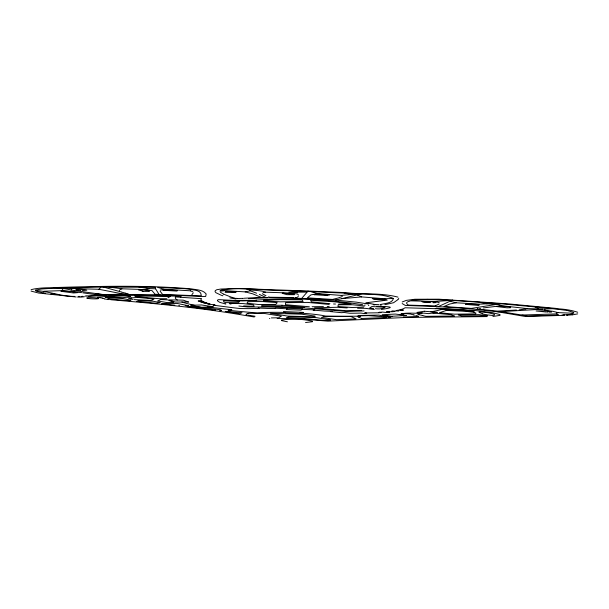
<?xml version="1.0" encoding="UTF-8"?>
<svg xmlns="http://www.w3.org/2000/svg" width="609" height="609" viewBox="0 0 609 609"><rect width="100%" height="100%" fill="white"/><g stroke="black" fill="none" stroke-linecap="round" stroke-linejoin="round"><path stroke-width="0.91" d="M248.419 298.676L267.496 297.748L290.051 297.87L335.407 300.062L341.611 298.684L361.617 296.903L384.134 298.722L393.406 298.509C392.363 302.871 386.723 303.244 380.427 304.492M577.697 312.25C567.238 308.816 555.751 308.192 544.91 309.09L544.789 310.316L553.079 311.344L557.874 312.607L573.807 313.277M190.442 290.813L190.625 289.435L185.189 288.696L157.761 287.395L163.981 289.245L190.442 290.813L192.847 291.818M119.41 290.47L119.44 291.467L121.115 291.962M558.377 315.005L556.786 313.871L556.984 312.699L557.874 312.607M191.797 294.908L193.274 292.8M398.781 298.448L398.119 299.4M217.474 300.328L218.068 299.704L219.773 299.666L242.321 300.937L256.64 300.366L233.354 300.366M201.274 295.418C201.099 290.059 194.507 290.326 190.625 289.435M180.622 297.276L181.117 296.279L138.738 295.228L111.706 295.791L97.371 297.253L102.754 298.22M298.372 296.065L297.588 297.169M130.57 294.558C119.136 293.233 107.496 295.921 96.085 293.568L106.537 295.198L130.57 294.558L159.977 294.748L203.756 296.492L205.69 296.431L206.124 294.246M573.807 312.47L567.626 310.59L554.023 308.694L500.613 303.731L479.702 302.368L487.124 303.792L497.979 304.591L501.489 305.718L527.15 308.58L544.91 309.09M31.105 289.717C38.687 287.357 59.4 286.71 71.124 290.051L72.075 288.537L98.932 289.275L124.069 294.2M397.997 297.139C380.214 292.389 361.122 294.733 342.996 292.51L308.078 291.018L301.927 298.128M277.217 302.612L275.808 304.393L258.619 304.508L247.041 303.168L247.696 301.767L253.161 301.554L263.149 301.584L275.702 302.498M397.898 299.658L393.566 302.726L384.858 304.698M98.932 289.275L101.025 287.067L155.356 287.288L155.554 288.765L159.025 294.413L159.977 294.748M167.886 297.809L170.261 296.423M406.949 302.308C405.723 303.282 408.038 305.459 409.499 305.147L435.176 305.931M402.191 301.973L406.409 300.359L414.805 299.255L438.96 299.194L509.208 303.952L556.055 308.398M402.176 303.564L405.343 305.421L438.335 306.609L452.685 300.001M119.859 289.732L121.922 288.795L144.561 289.572L152.067 290.683L155.029 294.238L159.025 294.413M342.349 296.537L338.368 297.923M439.005 304.051L435.252 305.885M312.493 321.712L305.52 322.526M281.381 320.113C291.574 318.515 302.498 318.91 312.546 321.255M160.319 290.112L163.981 289.245M500.05 315.378L492.925 316.452M246.006 314.32L247.909 313.391M407.52 301.881L410.573 300.838L435.29 301.47L451.467 300.359L479.785 302.239M435.29 308.687L436.349 308.078L475.522 310.567L492.019 312.569L500.058 314.594M152.897 299.75L154.016 298.973L137.634 297.42L131.651 297.892M223.381 300.8L239.779 301.478L238.096 302.681L225.429 302.604L223.465 301.729M341.611 298.684L362.72 293.561M221.166 290.09C243.044 286.557 265.676 291.087 287.646 290.584L361.67 293.903C372.145 294.687 383.533 293.98 393.376 298.486M35.817 290.036L41.328 289.016L53.006 288.232L101.025 287.067M577.697 313.871L572.475 314.83M384.523 307.811L382.262 308.405M494.584 315.059L492.559 315.47L486.302 314.762M152.532 299.917L150.431 300.412L134.285 299.605M363.642 307.134L352.063 307.499L337.949 306.525L338.246 304.858L341.025 304.751L352.702 304.774L364.646 306M417.949 313.818L420.91 313.148M442.355 309.106L446.351 309.806L474.221 311.123C463.479 310.034 452.464 308.923 441.769 309.319A152.319 15.126 2.1 0 1 430.913 311.793M248.122 313.315L264.466 313.46L281.388 316.178L278.732 317.769L271.386 317.921M315.142 316.809L287.836 316.109L270.251 313.277L301.622 314.191L315.059 316.101M337.698 298.121L332.544 299.422L307.347 297.854L310.91 294.901L317.525 293.599L341.306 295.418L351.796 294.421L358.084 294.611M572.612 314.016L568.578 314.571M166.691 298.73L159.215 298.722L137.809 296.796L134.802 296.043L170.353 296.317M411.6 300.359L427.305 299.392L451.467 300.359M263.073 292.586L265.653 292.191L288.811 292.975L297.436 293.98L298.387 294.939M235.782 292.541L225.124 292.328L225.536 291.315L235.219 291.795A5.397 0.533 2.1 0 1 236.125 291.977M525.247 308.991L527.15 308.58M525.186 309.007L519.218 309.844M130.516 296.834L128.088 297.139M220.207 290.386L245.145 291.886L252.644 293.804L260.911 297.238M245.145 291.886L250.23 290.79L256.633 293.195M381.759 308.512L380.252 308.832M315.995 294.444L317.632 294.185A4.438 0.442 2.1 0 1 319.238 294.117L329.393 295.152M315.934 294.452L314.343 294.695M144.561 289.572L149.563 288.605L155.554 288.765M483.127 307.941L501.489 305.718M438.335 306.609L469.509 308.702L502.478 303.434M480.425 308.39L479.725 308.497M477.799 308.793L477.06 308.9L497.34 311.115L516.447 310.034M131.529 297.915L128.453 298.235L131.727 299.133M381.394 309.494C393.741 307.484 393.863 306.662 377.58 306.289M390.224 317.319L388.42 317.456M223.853 290.805L219.948 291.193M379.141 304.675L374.634 304.439L365.887 302.772L387.263 300.13L384.134 298.722M471.374 308.405L443.969 306.502L449.762 304.013L456.126 302.78L479.329 304.173L487.124 303.792M255.909 300.191C291.445 297.42 327.398 299.354 362.621 304.698M374.307 309.532L366.001 308.413A3.928 0.388 2.1 0 0 364.86 308.321L357.567 308.245M379.628 308.923L376.613 308.862M422.357 312.996C415.247 313.764 408.137 312.318 401.004 313.924L403.919 314.267L399.71 314.632M551.48 312.044L548.983 312.113M327.277 320.273L330.261 320.037A6.364 0.632 2.1 0 1 330.603 320.022L316.52 317.654L288.993 316.794L286.436 317.708L305.863 318.735L324.353 320.479A6.25 0.624 2.1 0 0 324.726 320.463L326.561 320.342M35.467 290.501C48.705 291.193 61.273 296.568 74.709 296.4M288.811 292.975L297.512 292.145L306.776 292.122M572.338 314.838L567.611 315.18M88.077 295.845L103.446 294.764M127.639 297.177L122.66 297.687L105.121 297.162C113.578 296.423 122.287 295.251 130.684 296.431M296.75 297.504L295.251 297.55M87.49 295.898L86.219 296.004M327.809 295.593L314.221 294.703M88.031 296.522L106.537 295.198M243.95 298.258L261.215 297.367L267.496 297.748M86.044 296.02L85.085 296.088M568.174 314.602L564.391 314.823M243.227 298.311L242.709 298.349M435.679 302.65L433.897 302.696M242.412 298.364L239.048 298.463A5.298 0.525 2.1 0 1 237.959 298.448L237.776 298.44M84.407 296.781L83.737 296.819M469.509 308.702L497.751 311.808L542.764 309.174M567.443 315.188L566.332 315.249M83.372 296.834L82.245 296.887M82.428 296.248L82.048 296.271M53.965 287.577C99.678 286.192 145.612 285.065 191.241 288.849C196.083 289.838 202.538 289.587 205.971 293.728M364.075 310.933L345.6 311.351L305.771 308.009L277.24 307.073L247.551 306.959L238.911 306.03M564.231 314.83L563.827 314.845M564.376 315.333L525.636 316.535L497.751 311.808M81.987 296.903L81.659 296.91M327.193 306.51L328.609 306.418A5.055 0.502 2.1 0 0 329.233 306.335M361.327 310.438L346.369 310.788L314.556 307.842L337.18 307.271L347.168 307.91M563.744 314.845L563.333 314.868M386.875 315.5L381.683 315.69L378.836 315.081L358.062 315.492L360.558 316.147L355.45 316.2A152.319 15.126 2.1 0 1 325.549 316.056A41.077 4.08 2.1 0 0 300.207 313.11M81.469 296.918L80.738 296.948M386.646 317.533L361.601 318.484M562.51 314.899L562.099 314.906M500.796 311.641L521.921 315.059L556.786 313.871M558.293 315.013L527.95 316.002L521.921 315.059M43.734 291.239L63.245 290.6L81.659 292.647M82.299 290.607L86.821 290.188L82.116 289.29L75.828 289.1M80.464 296.956L79.079 296.986M359.508 315.873L368.384 315.645L390.62 317.243M79.261 296.37L78.668 296.385M277.095 318.507L298.813 318.804L327.931 321.141L405.914 317.464L487.01 316.589M403.356 316.969L418.36 316.558M384.492 315.767L383.487 316.033L392.143 316.718M312.128 306.738L323.425 306.586M79.01 296.986L77.434 297.002M338.695 304.043L351.096 303.937L334.463 301.79L310.582 300.29L311.405 301.858L329.911 303.685M475.659 313.909L454.39 314.168L439.409 312.729L446.397 310.415L465.131 311.268L473.992 312.31M309.357 306.769L285.499 304.69L285.583 302.673L307.598 302.407L329.149 304.439M229.25 303.396L243.318 303.587L253.633 304.919L254.022 306.342L243.623 305.931M185.22 305.733L188.63 305.741L177.021 303.427C149.997 303.739 164.293 303.784 174.783 305.223M219.537 310.659L221.615 310.521L220.61 309.768L194.743 306.555L187.039 306.441M76.171 297.009L38.694 293.058L31.059 291.087M381.242 305.139L380.488 305.139M270.107 297.253L293.675 297.527M433.852 302.696L433.852 302.696A6.029 0.601 2.1 0 1 433.296 302.688L432.969 302.681M335.49 304.036L335.452 304.036A5.519 0.548 2.1 0 1 333.663 303.975L333.542 303.967M221.143 295.19L215.997 292.754L215.061 291.681L215.228 290.683L216.735 289.739L220.861 289.039L236.048 288.438L308.078 291.018M269.871 318.522L269.483 318.515M235.927 298.928L230.88 298.098M547.727 312.082L547.209 312.067M286.801 308.771L275.222 308.223L275.679 308.512A78.508 7.795 2.1 0 0 267.678 308.436L258.041 308.063L259.069 308.451A78.508 7.795 2.1 0 0 248.731 308.634L240.342 308.557A92.499 9.188 2.1 0 1 228.954 307.202L213.211 305.17L215.122 305.002L207.6 303.929L209.998 303.883L207.448 303.206L203.657 302.955L206.436 302.901L204.449 302.216L200.681 301.973L203.931 302.003L202.447 301.272L198.169 300.998L202.112 301.059A92.499 9.188 2.1 0 1 201.488 298.684L175.529 296.933A134.033 13.314 2.1 0 0 177.303 300.031M442.872 308.915L404.955 307.766A92.02 9.143 2.1 0 1 399.869 309.798L403.424 310.133L398.415 310.118L396.193 310.529L398.88 310.796L391.739 311.176L394.883 311.503L392.272 311.747L386.631 311.732L389.707 312.044L385.55 312.425L382.505 312.082L378.912 312.333L381.044 312.584L378.631 312.79L364.684 312.988L366.717 313.254L363.581 313.452L360.916 313.087A92.02 9.143 2.1 0 1 349.703 313.254L344.146 312.463L341.383 312.691A118.549 11.777 2.1 0 0 330.382 311.58L332.453 311.366L324.49 311.047A118.549 11.777 2.1 0 0 313.148 310.141L314.845 309.882L302.041 309.38M108.775 297.946L122.401 298.44L131.004 300.184L129.496 300.755L109.635 299.049L107.154 297.892M237.579 298.44L235.934 298.334M432.854 313.034L451.033 314.67L454.603 316.033L425.851 316.33L423.171 315.706M546.349 312.044L536.095 310.963L544.621 310.765L551.625 311.663M430.456 302.589L424.542 302.361A6.143 0.609 2.1 0 0 424.138 302.353L421.946 301.645L432.611 301.729L436.059 302.62M200.97 295.905L162.58 294.436L160.129 291.163M179.411 305.611L179.389 305.611A7.072 0.7 2.1 0 1 178.97 305.589L178.871 305.581M385.185 307.279L371.878 306.533L369.594 308.032L373.637 308.512M376.963 306.251L376.507 306.22M276.486 302.559L275.755 302.506M404.863 313.582L410.169 313.985L413.549 314.868M246.165 288.681C252.301 291.186 259.404 289.678 265.653 292.191M375.06 304.911L373.15 304.736M110.769 299.735C155.424 303.518 200.125 307.697 244.316 315.325L254.318 317M508.934 306.791L510.334 306.89L510.669 307.712L507.031 307.811L496.86 306.586L501.397 306.22A4.743 0.472 2.1 0 1 503.498 306.297L507.396 306.639M80.769 290.493L80.152 290.44M109.163 299.598L108.128 299.506M508.127 306.715L507.723 306.677M335.407 300.062L356.318 302.14L368.506 304.051M56.858 294.497L50.844 293.873M376.004 308.801L375.433 308.74M189.216 306.829L194.301 307.431M107.648 299.453L104.877 298.989M79.368 290.356L76.163 289.861M368.826 305.543L368.437 305.497M287.41 321.803L281.396 320.57M207.623 307.005L231.77 309.753L228.101 310.187A134.033 13.314 2.1 0 0 257.303 312.927A41.077 4.08 2.1 0 1 284.845 312.432M188.402 306.738L187.785 306.662A4.438 0.442 2.1 0 1 187.488 306.616M194.431 307.446L215.038 310.095M215.556 310.164L215.106 310.103M98.544 295.045L82.786 292.815M108.737 286.999L121.922 288.795M66.252 287.752L72.075 288.537M45.393 293.195L44.267 293.036M365.202 305.086L364.821 305.025M71.124 290.051L96.085 293.568M139.035 287.105L149.563 288.605M43.741 292.959L43.285 292.891M485.875 314.701L482.518 313.856M321.423 317.365L336.579 319.702L356.105 318.888L350.944 316.513L324.133 316.474A4.027 0.403 2.1 0 0 322.846 316.573M43.186 292.876L35.885 291.072M287.646 290.584L297.512 292.145M247.893 315.104L255.072 316.269M246.82 314.937L246.203 314.823M344.222 293.066L351.796 294.421M133.089 299.392L132.168 299.225M231.032 304.089L229.654 303.777M435.29 301.47L439.302 302.749M225.886 304.005L225.193 303.853M419.639 314.792L422.791 315.591M419.289 314.716L417.941 314.373M225.124 303.838L219.72 302.33L217.474 300.816M101.566 286.527L119.44 291.467M415.741 315.447L418.36 316.147M450.409 301.318L456.126 302.78M230.225 297.93L229.837 297.824M414.592 315.157L413.77 314.929M341.306 295.418L341.877 295.601M121.495 292.069L125.172 293.119M35.55 290.188L36.357 290.417M231.664 297.222L234.929 298.182A5.405 0.54 2.1 0 0 235.219 298.235M125.248 293.142L128.316 293.987M231.085 297.055L223.579 294.132M310.796 291.551L317.525 293.599M104.641 298.912L102.898 298.258M222.879 295.791L221.76 295.411M474.038 312.326L476.086 313.163M269.201 296.91L268.691 296.72M359.013 317.304L361.533 318.431M358.967 317.281L357.262 316.482M478.933 312.181L482.366 313.764M259.343 294.383L265.661 297.314M265.95 295.601L265.052 295.205M357.323 294.992L361.617 296.903M264.618 295.007L262.296 293.713M223.427 294.063L220.428 292.229M494.538 314.274L488.083 312.714L479.435 311.785A4.491 0.449 2.1 0 0 479.176 311.816M534.641 306.654L538.63 308.71M249.089 289.739L250.23 290.79M62.133 288.773L63.245 290.6M194.248 305.185A134.033 13.314 2.1 0 1 181.855 302.018M98.468 298.623A5.991 0.594 2.1 0 1 92.682 298.852A5.991 0.594 2.1 0 1 86.92 298.204M86.92 297.892A5.991 0.594 2.1 0 1 92.72 297.664A5.991 0.594 2.1 0 1 98.491 298.319M225.284 311.397L239.931 313.719L242.047 312.668L225.284 311.397M149.395 290.752L149.296 291.437L142.415 291.33L143.077 291.292L138.471 289.907L143.511 289.914L149.395 290.752M287.029 308.283L286.451 309.532L300.991 310.126L302.696 308.923L287.029 308.283M177.485 290.523L176.945 291.056L162.831 290.272L165.663 289.755L177.485 290.523M487.436 315.774L461.645 316.033L458.212 314.96L478.385 314.647A5.747 0.571 2.1 0 1 479.268 314.67L487.436 315.774M160.806 299.544L157.64 300.945L166.463 302.483L173.869 302.566L167.757 299.856L160.806 299.544M138.312 300.77L136.652 301.417L156.132 303.221L160.312 302.582L152.958 301.204L138.312 300.77M466.372 304.066L465.542 304.386L477.357 305.337L479.222 305.033L476.284 304.34L466.372 304.066M61.669 291.117L60.915 291.308L73.567 292.967L77.754 292.632L71.573 291.574L61.669 291.117M303.267 312.387L298.928 313.414L285.332 312.721L283.398 311.564L303.267 312.387M424.283 311.229L416.982 312.432L428.477 313.627L437.65 312.371L424.283 311.229M384.089 299.818L374.101 299.491L372.289 298.501L381.242 298.813L384.089 299.818M283.094 293.211L282.203 293.302L286.9 294.649L294.368 294.703L294.17 294.17L283.094 293.211M263.499 300.321L263.514 300.808L280.216 301.843L303.122 301.493L302.003 299.887L299.034 299.795L279.957 299.636L263.499 300.321M406.218 315.477L391.511 316.277L382.193 314.724L395.393 314.061L406.218 315.477M213.12 306.738L201.335 307.309L190.571 305.292L201.571 304.972L213.12 306.738M188.463 301.995L175.255 302.049L169.15 299.879L183.202 300.138L188.463 301.995M281.997 305.269L261.763 305.36L261.87 306.388L304.652 307.378L281.997 305.269"/></g></svg>
